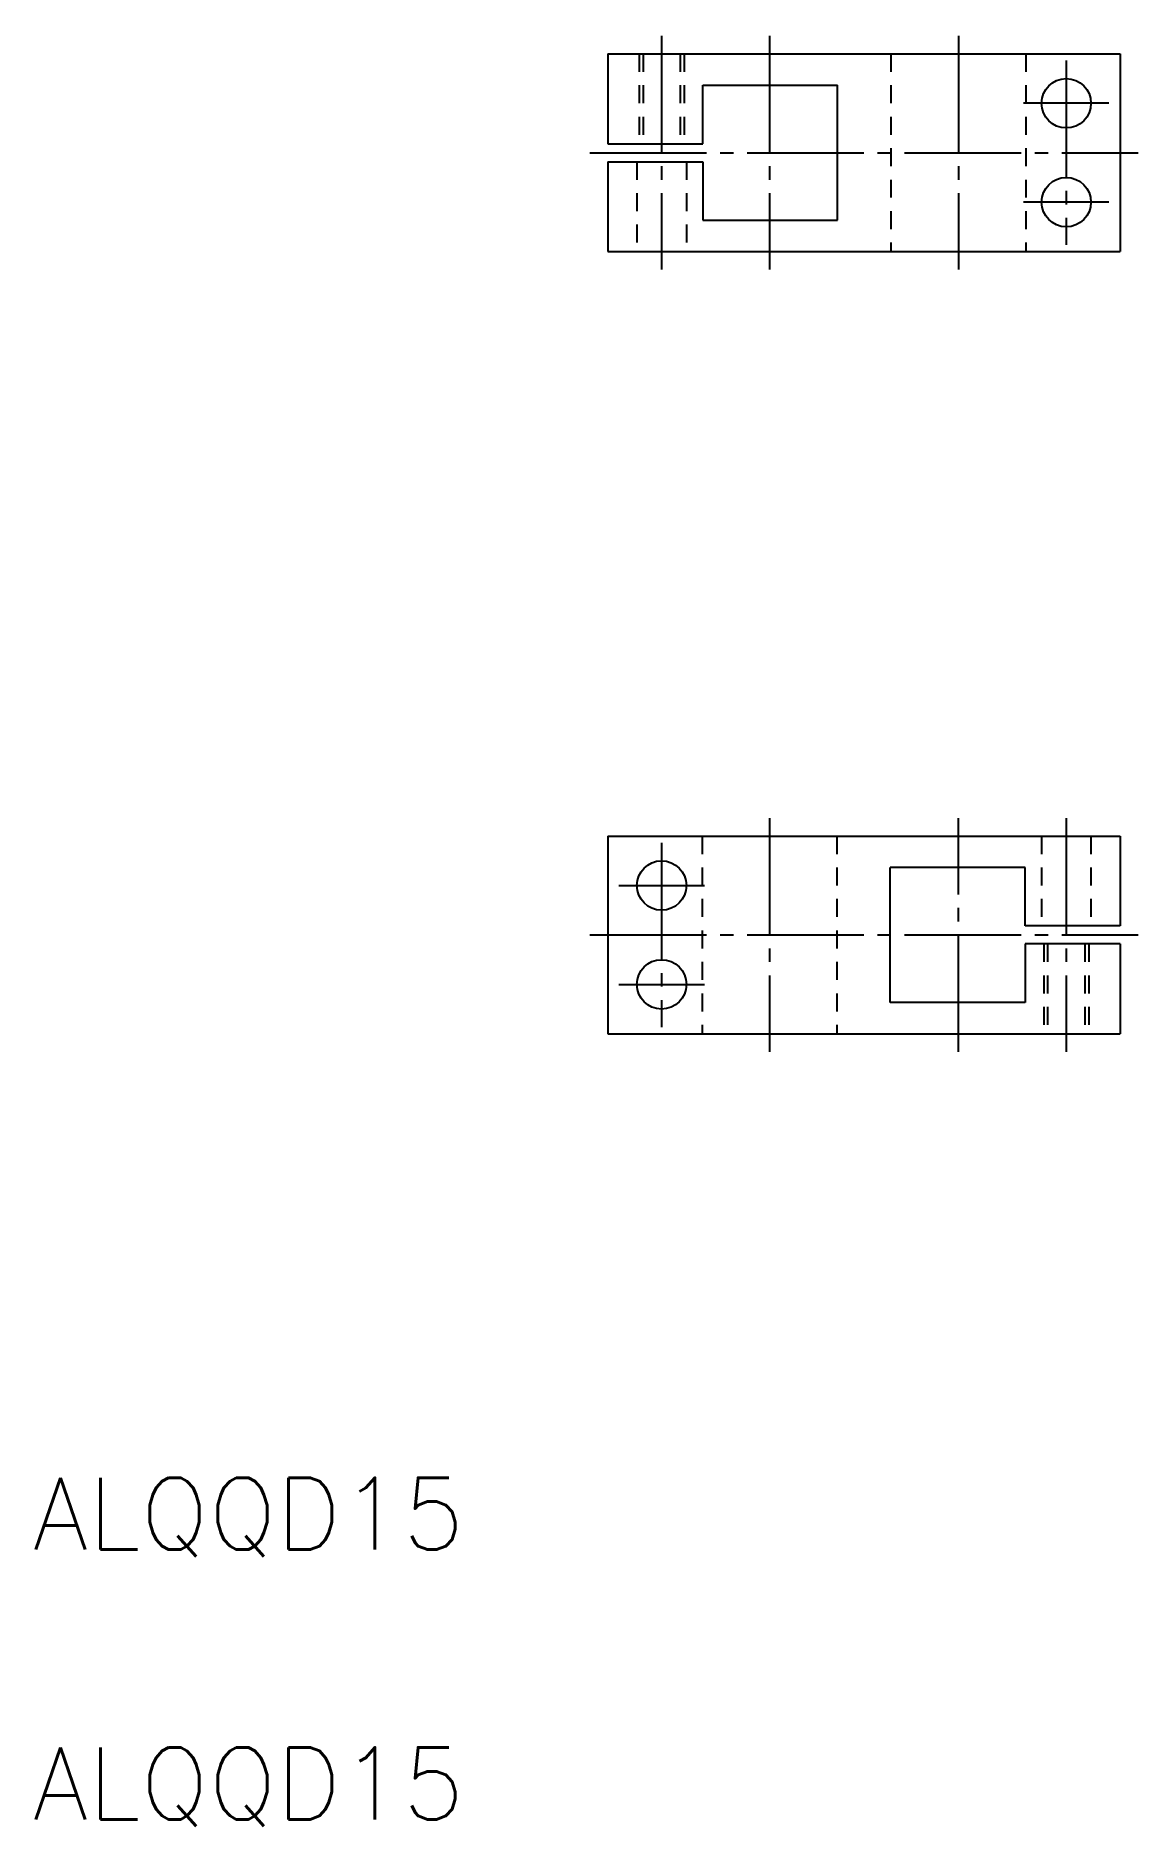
# Model space of a CAD drawing. Extents: x -54 to 68, y 41 to 240.
import ezdxf

# ---------------------------------------------------------------- set-up
doc = ezdxf.new("R2010")
doc.units = 0
doc.linetypes.add('CENTER', pattern=[17.5, 13, -1.5, 1.5, -1.5])
doc.linetypes.add('DASHED', pattern=[3.5, 2, -1.5])
doc.layers.get('0').update_dxf_attribs({"linetype": 'CONTINUOUS'})
doc.layers.add('CENTER', color=1, linetype='CENTER')
doc.styles.get("Standard").update_dxf_attribs({"font": 'txt.shx', "bigfont": '@extfont2.shx'})

msp = doc.modelspace()

# ---------------------------------------------------------------- linework, layer by layer
at = {"color": 7, "linetype": 'CONTINUOUS'}
for p, q in [((9.35, 237.81), (66.35, 237.81)), ((9.35, 237.81), (9.35, 227.81)), ((66.35, 237.81), (66.35, 215.81)), ((19.92, 227.81), (19.92, 234.31)), ((19.92, 234.31), (34.92, 234.31)), ((34.92, 219.31), (34.92, 234.31)), ((9.35, 227.81), (19.92, 227.81)), ((9.35, 225.81), (19.92, 225.81)), ((9.35, 225.81), (9.35, 215.81)), ((19.92, 225.81), (19.92, 219.31)), ((19.92, 219.31), (34.92, 219.31)), ((9.35, 215.81), (66.35, 215.81)), ((9.35, 150.81), (66.35, 150.81)), ((9.35, 150.81), (9.35, 128.81)), ((66.35, 150.81), (66.35, 140.81)), ((40.78, 132.31), (40.78, 147.31)), ((55.78, 147.31), (40.78, 147.31)), ((55.78, 140.81), (55.78, 147.31)), ((66.35, 140.81), (55.78, 140.81)), ((66.35, 138.81), (55.78, 138.81)), ((55.78, 138.81), (55.78, 132.31)), ((66.35, 138.81), (66.35, 128.81)), ((55.78, 132.31), (40.78, 132.31)), ((9.35, 128.81), (66.35, 128.81))]:
    msp.add_line(p, q, dxfattribs=at)
at = {"color": 3, "linetype": 'DASHED'}
for p, q in [((12.85, 237.81), (12.85, 227.81)), ((13.28, 237.81), (13.28, 227.81)), ((17.42, 237.81), (17.42, 227.81)), ((17.85, 237.81), (17.85, 227.81)), ((40.85, 237.81), (40.85, 215.81)), ((55.85, 237.81), (55.85, 215.81)), ((12.6, 225.81), (12.6, 215.81)), ((18.1, 225.81), (18.1, 215.81)), ((19.85, 150.81), (19.85, 128.81)), ((34.85, 150.81), (34.85, 128.81)), ((57.6, 150.81), (57.6, 140.81)), ((63.1, 150.81), (63.1, 140.81)), ((57.85, 138.81), (57.85, 128.81)), ((58.28, 138.81), (58.28, 128.81)), ((62.42, 138.81), (62.42, 128.81)), ((62.85, 138.81), (62.85, 128.81))]:
    msp.add_line(p, q, dxfattribs=at)
for p, q in [((66.35, 232.31), (66.35, 232.31)), ((66.35, 226.81), (66.35, 226.81))]:
    msp.add_line(p, q)
at = {"color": 7, "linetype": 'CONTINUOUS'}
for centre in [(60.35, 232.31), (60.35, 221.31), (15.35, 145.31), (15.35, 134.31)]:
    msp.add_circle(centre, 2.75, dxfattribs=at)
at = {"layer": 'CENTER', "color": 1, "linetype": 'CENTER'}
for p, q in [((15.35, 239.81), (15.35, 213.81)), ((27.35, 239.81), (27.35, 213.81)), ((48.35, 239.81), (48.35, 213.81)), ((60.35, 237.06), (60.35, 216.56)), ((65.1, 232.31), (55.6, 232.31)), ((7.35, 226.81), (68.35, 226.81)), ((65.1, 221.31), (55.6, 221.31)), ((27.35, 152.81), (27.35, 126.81)), ((48.35, 126.81), (48.35, 152.81)), ((60.35, 152.81), (60.35, 126.81)), ((15.35, 150.06), (15.35, 129.56)), ((10.6, 145.31), (20.1, 145.31)), ((7.35, 139.81), (68.35, 139.81)), ((10.6, 134.31), (20.1, 134.31))]:
    msp.add_line(p, q, dxfattribs=at)

# ---------------------------------------------------------------- texts
for p in [(-54.59, 71.45), (-54.59, 41.45)]:
    msp.add_text('ALQQD15', height=8).set_placement(p)

doc.saveas('drawing.dxf')
